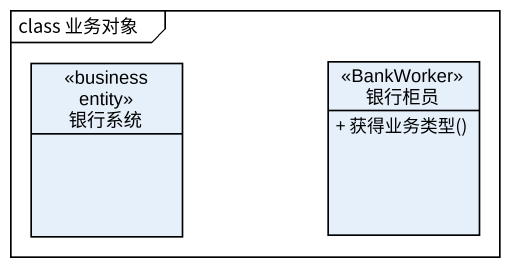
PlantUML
@startuml
mainframe class 业务对象
hide circle
hide empty members
skinparam classAttributeIconSize 0
class 银行系统 <<business entity>>
class 银行柜员 <<BankWorker>> {
  + 获得业务类型()
}
@enduml
